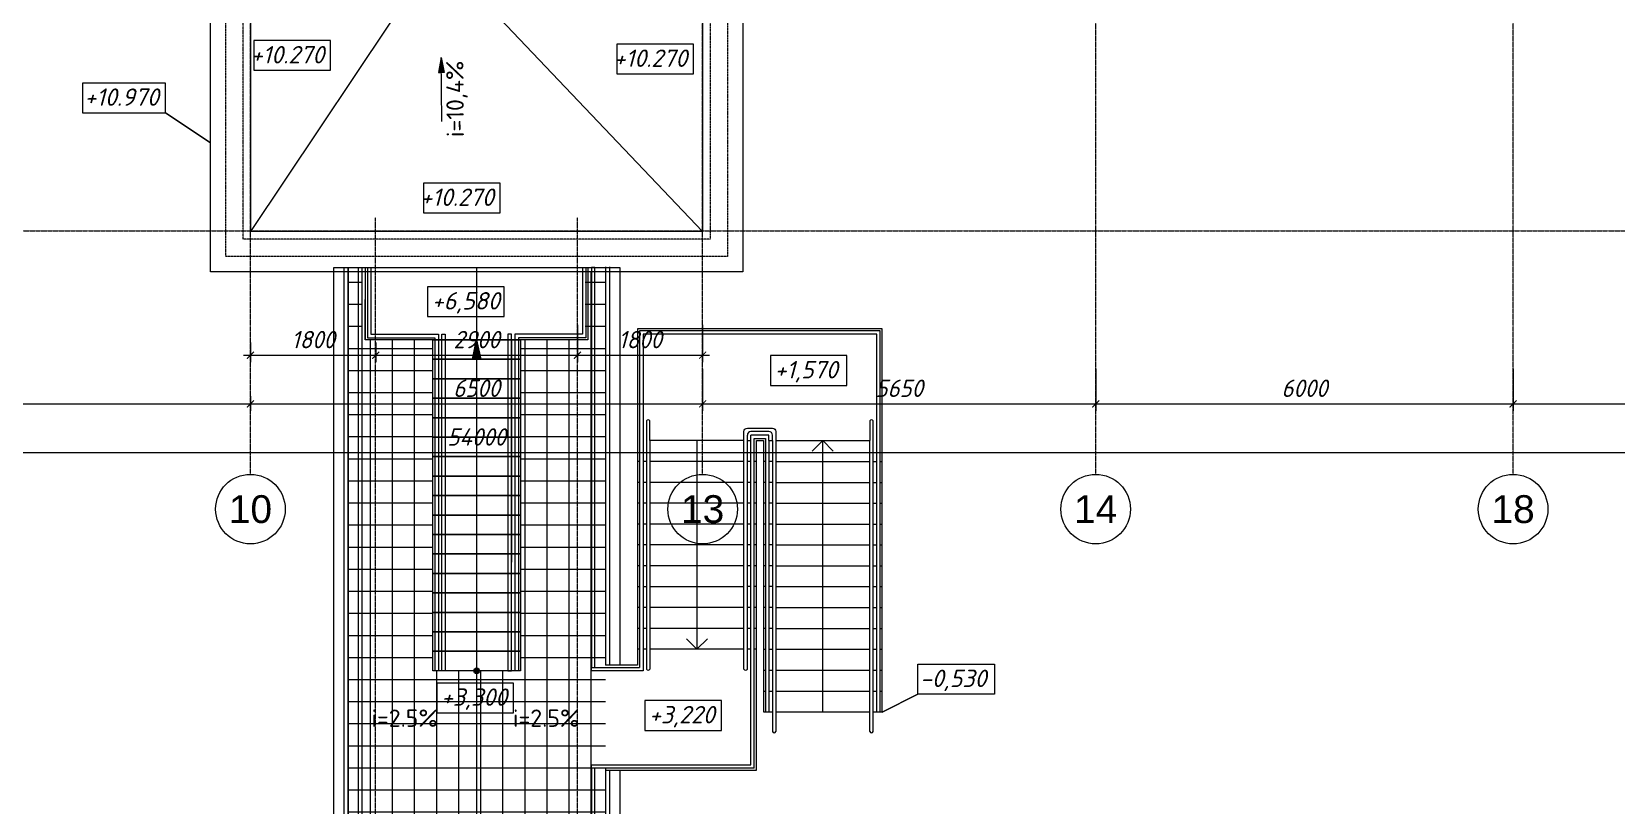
# Model space of a CAD drawing. Header units: millimetres. Extents: x 0 to 168960, y -92093 to 443706.
# Drawn here: x 33156 to 55935, y 417161 to 428288 of the extents above; entities that cross this region are included whole.
import ezdxf
from ezdxf.enums import TextEntityAlignment as Align

# ---------------------------------------------------------------- set-up
doc = ezdxf.new("R2010")
doc.units = ezdxf.units.MM
doc.linetypes.add('HIDDEN', pattern=[0.375, 0.25, -0.125])
doc.linetypes.add('осевая', pattern=[50.8, 31.75, -6.35, 6.35, -6.35])
for name, color, linetype, lineweight in [('АР_Кровля', 7, 'Continuous', 0), ('АР_Крыльцо', 250, 'Continuous', 9), ('АР_Лестницы', 7, 'Continuous', 0), ('АР_Оси', 251, 'Continuous', 0), ('АР_Отметки ПД', 7, 'Continuous', 0), ('АР_Переход', 7, 'Continuous', 0), ('АР_рабочий слой чистовой', 7, 'Continuous', 9), ('АР_Текст', 250, 'Continuous', 5)]:
    doc.layers.add(name, color=color, linetype=linetype, lineweight=lineweight)
doc.styles.add('ISOCPEUR', font='isocpeur.ttf', dxfattribs={"height": 175})
doc.styles.get("Standard").update_dxf_attribs({"font": 'arial.ttf'})
doc.styles.add('Основной', font='isocpeui.ttf')
doc.styles.add('Текст_М100', font='GOST_Common Italic.ttf', dxfattribs={"height": 250})
doc.dimstyles.new('Размеры_М100', dxfattribs={"dimtxt": 250, "dimasz": 100, "dimexe": 100, "dimexo": 100, "dimgap": 100, "dimtad": 1, "dimrnd": 5, "dimtxsty": 'Текст_М100', "dimblk": 'ARCHTICK', "dimcen": 250, "dimdle": 100, "dimadec": 0, "dimazin": 2, "dimtfac": 1, "dimtmove": 1, "dimatfit": 3, "dimfxl": 1, "dimarcsym": 0})

# ---------------------------------------------------------------- blocks, each defined once
blk = doc.blocks.new('_ArchTick')
at = {"color": 8, "linetype": 'ByBlock', "const_width": 0.15}
blk.add_lwpolyline([(-0.5, -0.5), (0.5, 0.5)], dxfattribs=at)
blk = doc.blocks.new('*D732')
at = {"layer": 'Defpoints', "color": 0, "lineweight": 30, "ltscale": 100, "transparency": 16777216}
for p in [(12194, 291297), (66194, 291297), (66194, 290658)]:
    blk.add_point(p, dxfattribs=at)
at = {"layer": 'АР_Оси', "color": 0, "lineweight": -2, "ltscale": 100, "transparency": 16777216}
for p, q in [((12194, 291197), (12194, 290558)), ((66194, 291197), (66194, 290558)), ((12094, 290658), (66294, 290658))]:
    blk.add_line(p, q, dxfattribs=at)
at = {"layer": 'АР_Оси', "color": 0, "lineweight": -2, "ltscale": 100, "transparency": 16777216, "xscale": 100, "yscale": 100, "zscale": 100, "rotation": 180}
blk.add_blockref('_ArchTick', (12194, 290658), dxfattribs=at)
at = {"layer": 'АР_Оси', "color": 0, "lineweight": -2, "ltscale": 100, "transparency": 16777216, "xscale": 100, "yscale": 100, "zscale": 100}
blk.add_blockref('_ArchTick', (66194, 290658), dxfattribs=at)
at = {"layer": 'АР_Оси', "color": 0, "ltscale": 100, "transparency": 16777216, "insert": (39194, 290883), "char_height": 250, "attachment_point": 5, "style": 'Текст_М100'}
blk.add_mtext('54000', dxfattribs=at)
blk = doc.blocks.new('*D733')
at = {"layer": 'Defpoints', "color": 0, "lineweight": 30, "ltscale": 100, "transparency": 16777216}
for p in [(12194, 291570), (35944, 291570), (35944, 291358)]:
    blk.add_point(p, dxfattribs=at)
at = {"layer": 'АР_Оси', "color": 0, "lineweight": -2, "ltscale": 100, "transparency": 16777216}
for p, q in [((12094, 291358), (36044, 291358)), ((12194, 291470), (12194, 291258)), ((35944, 291470), (35944, 291258))]:
    blk.add_line(p, q, dxfattribs=at)
at = {"layer": 'АР_Оси', "color": 0, "lineweight": -2, "ltscale": 100, "transparency": 16777216, "xscale": 100, "yscale": 100, "zscale": 100, "rotation": 180}
blk.add_blockref('_ArchTick', (12194, 291358), dxfattribs=at)
at = {"layer": 'АР_Оси', "color": 0, "lineweight": -2, "ltscale": 100, "transparency": 16777216, "xscale": 100, "yscale": 100, "zscale": 100}
blk.add_blockref('_ArchTick', (35944, 291358), dxfattribs=at)
at = {"layer": 'АР_Оси', "color": 0, "ltscale": 100, "transparency": 16777216, "insert": (24069, 291585), "char_height": 250, "attachment_point": 5, "style": 'Текст_М100'}
blk.add_mtext('23750', dxfattribs=at)
blk = doc.blocks.new('*D734')
at = {"layer": 'Defpoints', "color": 0, "lineweight": 30, "ltscale": 100, "transparency": 16777216}
for p in [(42444, 291965), (35944, 291570), (42444, 291358)]:
    blk.add_point(p, dxfattribs=at)
at = {"layer": 'АР_Оси', "color": 0, "lineweight": -2, "ltscale": 100, "transparency": 16777216}
for p, q in [((42444, 291865), (42444, 291258)), ((35844, 291358), (42544, 291358)), ((35944, 291470), (35944, 291258))]:
    blk.add_line(p, q, dxfattribs=at)
at = {"layer": 'АР_Оси', "color": 0, "lineweight": -2, "ltscale": 100, "transparency": 16777216, "xscale": 100, "yscale": 100, "zscale": 100, "rotation": 180}
blk.add_blockref('_ArchTick', (35944, 291358), dxfattribs=at)
at = {"layer": 'АР_Оси', "color": 0, "lineweight": -2, "ltscale": 100, "transparency": 16777216, "xscale": 100, "yscale": 100, "zscale": 100}
blk.add_blockref('_ArchTick', (42444, 291358), dxfattribs=at)
at = {"layer": 'АР_Оси', "color": 0, "ltscale": 100, "transparency": 16777216, "insert": (39194, 291583), "char_height": 250, "attachment_point": 5, "style": 'Текст_М100'}
blk.add_mtext('6500', dxfattribs=at)
blk = doc.blocks.new('*D735')
at = {"layer": 'Defpoints', "color": 0, "lineweight": 30, "ltscale": 100, "transparency": 16777216}
for p in [(42444, 291965), (48094, 291965), (48094, 291358)]:
    blk.add_point(p, dxfattribs=at)
at = {"layer": 'АР_Оси', "color": 0, "lineweight": -2, "ltscale": 100, "transparency": 16777216}
for p, q in [((42444, 291865), (42444, 291258)), ((48094, 291865), (48094, 291258)), ((42344, 291358), (48194, 291358))]:
    blk.add_line(p, q, dxfattribs=at)
at = {"layer": 'АР_Оси', "color": 0, "lineweight": -2, "ltscale": 100, "transparency": 16777216, "xscale": 100, "yscale": 100, "zscale": 100, "rotation": 180}
blk.add_blockref('_ArchTick', (42444, 291358), dxfattribs=at)
at = {"layer": 'АР_Оси', "color": 0, "lineweight": -2, "ltscale": 100, "transparency": 16777216, "xscale": 100, "yscale": 100, "zscale": 100}
blk.add_blockref('_ArchTick', (48094, 291358), dxfattribs=at)
at = {"layer": 'АР_Оси', "color": 0, "ltscale": 100, "transparency": 16777216, "insert": (45269, 291583), "char_height": 250, "attachment_point": 5, "style": 'Текст_М100'}
blk.add_mtext('5650', dxfattribs=at)
blk = doc.blocks.new('*D736')
at = {"layer": 'Defpoints', "color": 0, "lineweight": 30, "ltscale": 100, "transparency": 16777216}
for p in [(48094, 291965), (54094, 291965), (54094, 291358)]:
    blk.add_point(p, dxfattribs=at)
at = {"layer": 'АР_Оси', "color": 0, "lineweight": -2, "ltscale": 100, "transparency": 16777216}
for p, q in [((48094, 291865), (48094, 291258)), ((54094, 291865), (54094, 291258)), ((47994, 291358), (54194, 291358))]:
    blk.add_line(p, q, dxfattribs=at)
at = {"layer": 'АР_Оси', "color": 0, "lineweight": -2, "ltscale": 100, "transparency": 16777216, "xscale": 100, "yscale": 100, "zscale": 100, "rotation": 180}
blk.add_blockref('_ArchTick', (48094, 291358), dxfattribs=at)
at = {"layer": 'АР_Оси', "color": 0, "lineweight": -2, "ltscale": 100, "transparency": 16777216, "xscale": 100, "yscale": 100, "zscale": 100}
blk.add_blockref('_ArchTick', (54094, 291358), dxfattribs=at)
at = {"layer": 'АР_Оси', "color": 0, "ltscale": 100, "transparency": 16777216, "insert": (51094, 291583), "char_height": 250, "attachment_point": 5, "style": 'Текст_М100'}
blk.add_mtext('6000', dxfattribs=at)
blk = doc.blocks.new('*D737')
at = {"layer": 'Defpoints', "color": 0, "lineweight": 30, "ltscale": 100, "transparency": 16777216}
for p in [(54094, 291965), (60094, 291965), (60094, 291358)]:
    blk.add_point(p, dxfattribs=at)
at = {"layer": 'АР_Оси', "color": 0, "lineweight": -2, "ltscale": 100, "transparency": 16777216}
for p, q in [((54094, 291865), (54094, 291258)), ((60094, 291865), (60094, 291258)), ((53994, 291358), (60194, 291358))]:
    blk.add_line(p, q, dxfattribs=at)
at = {"layer": 'АР_Оси', "color": 0, "lineweight": -2, "ltscale": 100, "transparency": 16777216, "xscale": 100, "yscale": 100, "zscale": 100, "rotation": 180}
blk.add_blockref('_ArchTick', (54094, 291358), dxfattribs=at)
at = {"layer": 'АР_Оси', "color": 0, "lineweight": -2, "ltscale": 100, "transparency": 16777216, "xscale": 100, "yscale": 100, "zscale": 100}
blk.add_blockref('_ArchTick', (60094, 291358), dxfattribs=at)
at = {"layer": 'АР_Оси', "color": 0, "ltscale": 100, "transparency": 16777216, "insert": (57094, 291583), "char_height": 250, "attachment_point": 5, "style": 'Текст_М100'}
blk.add_mtext('6000', dxfattribs=at)
blk = doc.blocks.new('*D739')
at = {"layer": 'Defpoints', "color": 0, "lineweight": 30, "ltscale": 100, "transparency": 16777216}
for p in [(35944, 292341), (37744, 292341), (37744, 292058)]:
    blk.add_point(p, dxfattribs=at)
at = {"layer": 'АР_Оси', "color": 0, "lineweight": -2, "ltscale": 100, "transparency": 16777216}
for p, q in [((35844, 292058), (37844, 292058)), ((35944, 292241), (35944, 291958)), ((37744, 292241), (37744, 291958))]:
    blk.add_line(p, q, dxfattribs=at)
at = {"layer": 'АР_Оси', "color": 0, "lineweight": -2, "ltscale": 100, "transparency": 16777216, "xscale": 100, "yscale": 100, "zscale": 100, "rotation": 180}
blk.add_blockref('_ArchTick', (35944, 292058), dxfattribs=at)
at = {"layer": 'АР_Оси', "color": 0, "lineweight": -2, "ltscale": 100, "transparency": 16777216, "xscale": 100, "yscale": 100, "zscale": 100}
blk.add_blockref('_ArchTick', (37744, 292058), dxfattribs=at)
at = {"layer": 'АР_Оси', "color": 0, "ltscale": 100, "transparency": 16777216, "insert": (36844, 292283), "char_height": 250, "attachment_point": 5, "style": 'Текст_М100'}
blk.add_mtext('1800', dxfattribs=at)
blk = doc.blocks.new('*D740')
at = {"layer": 'Defpoints', "color": 0, "lineweight": 30, "ltscale": 100, "transparency": 16777216}
for p in [(40644, 292594), (37744, 292341), (40644, 292058)]:
    blk.add_point(p, dxfattribs=at)
at = {"layer": 'АР_Оси', "color": 0, "lineweight": -2, "ltscale": 100, "transparency": 16777216}
for p, q in [((40644, 292494), (40644, 291958)), ((37644, 292058), (40744, 292058)), ((37744, 292241), (37744, 291958))]:
    blk.add_line(p, q, dxfattribs=at)
at = {"layer": 'АР_Оси', "color": 0, "lineweight": -2, "ltscale": 100, "transparency": 16777216, "xscale": 100, "yscale": 100, "zscale": 100, "rotation": 180}
blk.add_blockref('_ArchTick', (37744, 292058), dxfattribs=at)
at = {"layer": 'АР_Оси', "color": 0, "lineweight": -2, "ltscale": 100, "transparency": 16777216, "xscale": 100, "yscale": 100, "zscale": 100}
blk.add_blockref('_ArchTick', (40644, 292058), dxfattribs=at)
at = {"layer": 'АР_Оси', "color": 0, "ltscale": 100, "transparency": 16777216, "insert": (39194, 292283), "char_height": 250, "attachment_point": 5, "style": 'Текст_М100'}
blk.add_mtext('2900', dxfattribs=at)
blk = doc.blocks.new('*D741')
at = {"layer": 'Defpoints', "color": 0, "lineweight": 30, "ltscale": 100, "transparency": 16777216}
for p in [(40644, 292594), (42444, 292594), (42444, 292058)]:
    blk.add_point(p, dxfattribs=at)
at = {"layer": 'АР_Оси', "color": 0, "lineweight": -2, "ltscale": 100, "transparency": 16777216}
for p, q in [((40644, 292494), (40644, 291958)), ((42444, 292494), (42444, 291958)), ((40544, 292058), (42544, 292058))]:
    blk.add_line(p, q, dxfattribs=at)
at = {"layer": 'АР_Оси', "color": 0, "lineweight": -2, "ltscale": 100, "transparency": 16777216, "xscale": 100, "yscale": 100, "zscale": 100, "rotation": 180}
blk.add_blockref('_ArchTick', (40644, 292058), dxfattribs=at)
at = {"layer": 'АР_Оси', "color": 0, "lineweight": -2, "ltscale": 100, "transparency": 16777216, "xscale": 100, "yscale": 100, "zscale": 100}
blk.add_blockref('_ArchTick', (42444, 292058), dxfattribs=at)
at = {"layer": 'АР_Оси', "color": 0, "ltscale": 100, "transparency": 16777216, "insert": (41544, 292283), "char_height": 250, "attachment_point": 5, "style": 'Текст_М100'}
blk.add_mtext('1800', dxfattribs=at)
blk = doc.blocks.new('переход')
at = {"layer": 'АР_Переход', "lineweight": 0, "true_color": 0x939598}
h = blk.add_hatch(dxfattribs=at)
h.set_pattern_fill('ANSI37', color=252, scale=100, angle=45)
h.set_pattern_definition([(90, (-11836474.45, 1759138.08), (-317.5, 0), []), (180, (-11836474.45, 1759138.08), (0, -317.5), [])])
h.paths.add_polyline_path([(41047, 293184), (40755, 293184), (40755, 292204), (39825, 292204), (39825, 287444), (38565, 287444), (38565, 292204), (37555, 292204), (37555, 293184), (37346, 293244), (37346, 277558), (41046, 277558)])
at = {"layer": 'АР_Крыльцо'}
for points in [[(37545, 277558), (37495, 277558), (37495, 293244), (37545, 293244), (37545, 277558)], [(40846, 287493), (40896, 287493), (40896, 293244), (40846, 293244), (40846, 287493)], [(40846, 277558), (40896, 277558), (40896, 286044), (40846, 286044), (40846, 277558)]]:
    blk.add_lwpolyline(points, dxfattribs=at)
at = {"layer": 'АР_Переход'}
for p, q in [((37286, 293244), (37286, 277558)), ((37346, 293244), (37346, 277558)), ((41047, 293254), (41047, 287526)), ((41106, 293254), (41106, 287523)), ((41047, 286044), (41047, 277558)), ((41106, 286014), (41106, 277558))]:
    blk.add_line(p, q, dxfattribs=at)
blk.add_lwpolyline([(37365, 293399), (37365, 293399)], close=True, dxfattribs=at)
at = {"layer": 'АР_Переход', "color": 18, "true_color": 0x000000}
for points in [[(41255, 277558), (37140, 277558), (37140, 293244), (41255, 293244), (41255, 287523)], [(41255, 286014), (41255, 277558)]]:
    blk.add_lwpolyline(points, dxfattribs=at)
at = {"layer": 'АР_Переход', "lineweight": 13}
blk.add_lwpolyline([(39198, 277558), (39198, 293244)], dxfattribs=at)
blk = doc.blocks.new('л-2п')
at = {"layer": 'АР_Лестницы', "true_color": 0x000000, "transparency": 33554687}
h = blk.add_hatch(color=18, dxfattribs=at)
h.dxf.hatch_style = 1
h.paths.add_polyline_path([(39155, 292680), (39155, 292497), (39195, 292497)])
h.paths.add_polyline_path([(39195, 292497), (39155, 292497), (39155, 292401), (39216, 292401)])
h.paths.add_polyline_path([(39155, 292497), (39115, 292497), (39094, 292401), (39155, 292401)])
h.paths.add_polyline_path([(39155, 292680), (39115, 292497), (39155, 292497)])
h = blk.add_hatch(color=18, dxfattribs=at)
h.dxf.hatch_style = 1
h.paths.add_polyline_path([(39195, 287920), (39115, 287920, 1)])
h.paths.add_polyline_path([(39155, 287960), (39155, 287920), (39195, 287920, 0.414214)])
h.paths.add_polyline_path([(39155, 287960, 0.414214), (39115, 287920), (39155, 287920)])
at = {"layer": 'АР_Крыльцо'}
for points in [[(38655, 287920), (38655, 287920), (38655, 292760), (38705, 292760), (38705, 287920), (38655, 287920)], [(39655, 287920), (39655, 292760), (39605, 292760), (39605, 287920), (39655, 287920)]]:
    blk.add_lwpolyline(points, dxfattribs=at)
at = {"layer": 'АР_Лестницы'}
for points in [[(40755, 293720), (40755, 292680), (37555, 292680), (37555, 293260)], [(37555, 293720), (37555, 292680)], [(37585, 293720), (37585, 292710), (38555, 292710), (38555, 287920)], [(37635, 293720), (37635, 292760), (38605, 292760), (38605, 287920)], [(40675, 293720), (40675, 292760), (39705, 292760), (39705, 287920)], [(40725, 293720), (40725, 292710), (39755, 292710), (39755, 287920)], [(38655, 292680), (39655, 292680)], [(39094, 292401), (39155, 292680), (39216, 292401), (39094, 292401)], [(39155, 292680), (39155, 287920)], [(39655, 292680), (39655, 289480)]]:
    blk.add_lwpolyline(points, dxfattribs=at)
for points in [[(38525, 292680), (39785, 292680), (39785, 292400), (38525, 292400)], [(38525, 292400), (39785, 292400), (39785, 292120), (38525, 292120)], [(38525, 292120), (39785, 292120), (39785, 291840), (38525, 291840)], [(38525, 291840), (39785, 291840), (39785, 291560), (38525, 291560)], [(38525, 291560), (39785, 291560), (39785, 291280), (38525, 291280)], [(38525, 291280), (39785, 291280), (39785, 291000), (38525, 291000)], [(38525, 291000), (39785, 291000), (39785, 290720), (38525, 290720)], [(38525, 290720), (39785, 290720), (39785, 290440), (38525, 290440)], [(38525, 290440), (39785, 290440), (39785, 290160), (38525, 290160)], [(38525, 290160), (39785, 290160), (39785, 289880), (38525, 289880)], [(38525, 289880), (39785, 289880), (39785, 289600), (38525, 289600)], [(38525, 289600), (39785, 289600), (39785, 289320), (38525, 289320)], [(38525, 289320), (39785, 289320), (39785, 289040), (38525, 289040)], [(38525, 289040), (39785, 289040), (39785, 288760), (38525, 288760)], [(38525, 288760), (39785, 288760), (39785, 288480), (38525, 288480)], [(38525, 288480), (39785, 288480), (39785, 288200), (38525, 288200)], [(38525, 288200), (39785, 288200), (39785, 287920), (38525, 287920)]]:
    blk.add_lwpolyline(points, close=True, dxfattribs=at)
blk.add_circle((39155, 287920), 40, dxfattribs=at)
blk = doc.blocks.new('л-2н')
at = {"layer": 'АР_Лестницы'}
for p, q in [((5253, 6399), (1733, 6399)), ((1733, 6399), (1733, 1558)), ((5253, 887), (5253, 6399)), ((5223, 6369), (1763, 6369)), ((1763, 6369), (1763, 1528)), ((5173, 6319), (1813, 6319)), ((1813, 6319), (1813, 1478)), ((5173, 887), (5173, 6319)), ((5223, 887), (5223, 6369)), ((1863, 5073), (1863, 4790)), ((1913, 4790), (1913, 5073)), ((5073, 5073), (5073, 4790)), ((5123, 4790), (5123, 5073)), ((3313, 4790), (3313, 4870)), ((3623, 4920), (3363, 4920)), ((3363, 129), (3363, 4870)), ((3573, 4870), (3363, 4870)), ((3413, 79), (3413, 4820)), ((3443, 49), (3443, 4790)), ((3443, 4790), (3543, 4790)), ((3543, 4790), (3543, 887)), ((3673, 4790), (3673, 4870)), ((3573, 4490), (3543, 4490)), ((3673, 4490), (3623, 4490)), ((3573, 4189), (3543, 4189)), ((3673, 4189), (3623, 4189)), ((3573, 3891), (3543, 3891)), ((3673, 3891), (3623, 3891)), ((3573, 3590), (3543, 3590)), ((3673, 3590), (3623, 3590)), ((3573, 3289), (3543, 3289)), ((3673, 3289), (3623, 3289)), ((3573, 2989), (3543, 2989)), ((3673, 2989), (3623, 2989)), ((3573, 2690), (3543, 2690)), ((3673, 2690), (3623, 2690)), ((3573, 2390), (3543, 2390)), ((3673, 2390), (3623, 2390)), ((3573, 2089), (3543, 2089)), ((3673, 2089), (3623, 2089)), ((1733, 1558), (1273, 1558)), ((1273, 49), (3443, 49))]:
    blk.add_line(p, q, dxfattribs=at)
for points in [[(1863, 4790), (1863, 1504)], [(3263, 2385), (3263, 4790), (1913, 4790)], [(1913, 4790), (1913, 1504)], [(2588, 4790), (2588, 1788), (2437, 1939)], [(3263, 1504), (3263, 4899)], [(3313, 1504), (3313, 4790), (3363, 4790)], [(3413, 4820), (3573, 4820), (3573, 887)], [(3623, 4790), (3623, 4870), (3573, 4870)], [(3623, 4790), (3623, 887)], [(3623, 4790), (3673, 4790), (3673, 605)], [(3723, 4790), (5073, 4790)], [(4398, 4790), (4247, 4640)], [(4398, 887), (4398, 4790), (4548, 4640)], [(5073, 605), (5073, 4790)], [(5123, 605), (5123, 4790)], [(1763, 4490), (1733, 4490)], [(1863, 4490), (1813, 4490)], [(3263, 4490), (1913, 4490)], [(3363, 4490), (3313, 4490)], [(3443, 4490), (3413, 4490)], [(3723, 4490), (5073, 4490)], [(5123, 4490), (5173, 4490)], [(5223, 4490), (5253, 4490)], [(1763, 4189), (1733, 4189)], [(1863, 4189), (1813, 4189)], [(3263, 4189), (1913, 4189)], [(3363, 4189), (3313, 4189)], [(3443, 4189), (3413, 4189)], [(3723, 4189), (5073, 4189)], [(5123, 4189), (5173, 4189)], [(5223, 4189), (5253, 4189)], [(1763, 3888), (1733, 3888)], [(1863, 3888), (1813, 3888)], [(3263, 3888), (1913, 3888)], [(3363, 3891), (3313, 3891)], [(3443, 3891), (3413, 3891)], [(3723, 3891), (5073, 3891)], [(5123, 3891), (5173, 3891)], [(5223, 3891), (5253, 3891)], [(1763, 3590), (1733, 3590)], [(1863, 3590), (1813, 3590)], [(3263, 3590), (1913, 3590)], [(3363, 3590), (3313, 3590)], [(3443, 3590), (3413, 3590)], [(3543, 3590), (3544, 3590)], [(3543, 3590), (3544, 3590)], [(3723, 3590), (5073, 3590)], [(5123, 3590), (5173, 3590)], [(5223, 3590), (5253, 3590)], [(1763, 3289), (1733, 3289)], [(1863, 3289), (1813, 3289)], [(3263, 3289), (1913, 3289)], [(3363, 3289), (3313, 3289)], [(3443, 3289), (3413, 3289)], [(3723, 3289), (5073, 3289)], [(5123, 3289), (5173, 3289)], [(5223, 3289), (5253, 3289)], [(1763, 2989), (1733, 2989)], [(1863, 2989), (1813, 2989)], [(3263, 2989), (1913, 2989)], [(3363, 2991), (3313, 2991)], [(3443, 2991), (3413, 2991)], [(3723, 2989), (5073, 2989)], [(5123, 2989), (5173, 2989)], [(5223, 2989), (5253, 2989)], [(1763, 2688), (1733, 2688)], [(1863, 2688), (1813, 2688)], [(3263, 2688), (1913, 2688)], [(3363, 2690), (3313, 2690)], [(3443, 2690), (3413, 2690)], [(3723, 2690), (5073, 2690)], [(5123, 2690), (5173, 2690)], [(5223, 2690), (5253, 2690)], [(1763, 2390), (1733, 2390)], [(1863, 2390), (1813, 2390)], [(3263, 2390), (1913, 2390)], [(3363, 2390), (3313, 2390)], [(3443, 2390), (3413, 2390)], [(3723, 2390), (5073, 2390)], [(5123, 2390), (5173, 2390)], [(5223, 2390), (5253, 2390)], [(1763, 2089), (1733, 2089)], [(1863, 2089), (1813, 2089)], [(3263, 2089), (1913, 2089)], [(3314, 2089), (3313, 2089)], [(3363, 2089), (3313, 2089)], [(3443, 2089), (3413, 2089)], [(3723, 2089), (5073, 2089)], [(5123, 2089), (5173, 2089)], [(5223, 2089), (5253, 2089)], [(2588, 1788), (2738, 1939)], [(1763, 1788), (1733, 1788)], [(1863, 1788), (1813, 1788)], [(3263, 1788), (1913, 1788)], [(3363, 1788), (3313, 1788)], [(3443, 1788), (3413, 1788)], [(3543, 1788), (3573, 1788)], [(3623, 1788), (3673, 1788)], [(3723, 1788), (5073, 1788)], [(5123, 1788), (5173, 1788)], [(5223, 1788), (5253, 1788)], [(1813, 1478), (1072, 1478), (1072, 1528), (1763, 1528)], [(3543, 1488), (3573, 1488)], [(3623, 1488), (3673, 1488)], [(3723, 1488), (5073, 1488)], [(5123, 1488), (5173, 1488)], [(5223, 1488), (5253, 1488)], [(3543, 1187), (3573, 1187)], [(3623, 1187), (3673, 1187)], [(3723, 1187), (5073, 1187)], [(5123, 1187), (5173, 1187)], [(5223, 1187), (5253, 1187)], [(3543, 887), (3573, 887)], [(3543, 887), (3673, 887)], [(3623, 887), (3673, 887)], [(3723, 887), (5073, 887)], [(5123, 887), (5173, 887)], [(5123, 887), (5253, 887)], [(5223, 887), (5253, 887)], [(3413, 79), (1072, 79), (1072, 129), (3363, 129)]]:
    blk.add_lwpolyline(points, dxfattribs=at)
blk.add_lwpolyline([(3263, 4790), (3263, 4920, -0.414214), (3313, 4970), (3673, 4970, -0.414214), (3723, 4920), (3723, 605)], format="xyb", dxfattribs=at)
for centre, radius, start, end in [((1888, 5062), 27.2, 23.2677, 156.7323), ((5098, 5062), 27.2, 23.2677, 156.7323), ((3363, 4870), 50, 90, 180), ((3623, 4870), 50, 0, 90), ((1888, 1515), 27.2, 203.2677, 336.7323), ((3288, 1515), 27.2, 203.2677, 336.7323), ((3698, 616), 27.2, 203.2677, 336.7323), ((5098, 616), 27.2, 203.2677, 336.7323)]:
    blk.add_arc(centre, radius, start, end, dxfattribs=at)
blk = doc.blocks.new('оси')
at = {"layer": 'АР_Оси', "linetype": 'осевая', "ltscale": 0.3}
for p, q in [((35943.707, 290345.155), (35943.707, 310845.155)), ((42443.707, 290345.155), (42443.707, 310845.155)), ((48093.707, 290345.155), (48093.707, 310845.155)), ((54093.707, 290345.155), (54093.707, 310845.155)), ((1843.707, 293845.155), (70093.707, 293845.155)), ((37743.707, 248823.962), (37743.707, 294039.53)), ((40643.707, 248823.962), (40643.707, 294039.53))]:
    blk.add_line(p, q, dxfattribs=at)
at = {"layer": 'АР_Оси', "ltscale": 100}
for centre in [(35943.707, 289845.155), (42443.707, 289845.155), (48093.707, 289845.155), (54093.707, 289845.155)]:
    blk.add_circle(centre, 500, dxfattribs=at)
for s, p in [('10', (35943.707, 289845.155)), ('13', (42443.707, 289845.155)), ('14', (48093.707, 289845.155)), ('18', (54093.707, 289845.155))]:
    blk.add_text(s, height=400, dxfattribs=at).set_placement(p, align=Align.MIDDLE_CENTER)
for base, p1, p2, picture, middle in [((40643.707, 292058.163), (37743.707, 292340.781), (40643.707, 292593.65), '*D740', (39193.707, 292283.163)), ((42443.707, 292058.163), (40643.707, 292593.65), (42443.707, 292593.65), '*D741', (41543.707, 292283.163)), ((37743.707, 292058.163), (35943.707, 292340.781), (37743.707, 292340.781), '*D739', (36843.707, 292283.163)), ((42443.707, 291358.163), (35943.707, 291569.655), (42443.707, 291964.662), '*D734', (39193.707, 291583.163)), ((48093.707, 291358.163), (42443.707, 291964.662), (48093.707, 291964.662), '*D735', (45268.707, 291583.163)), ((54093.707, 291358.163), (48093.707, 291964.662), (54093.707, 291964.662), '*D736', (51093.707, 291583.163)), ((60093.707, 291358.163), (54093.707, 291964.662), (60093.707, 291964.662), '*D737', (57093.707, 291583.163)), ((35943.707, 291358.163), (12193.707, 291569.655), (35943.707, 291569.655), '*D733', (24068.707, 291584.773)), ((66193.707, 290658.163), (12193.707, 291296.977), (66193.707, 291296.977), '*D732', (39193.707, 290883.163))]:
    dim = blk.add_linear_dim(base=base, p1=p1, p2=p2, dimstyle='Размеры_М100', dxfattribs=at)
    dim.commit()
    dim.dimension.update_dxf_attribs({"geometry": picture, "text_midpoint": middle})

msp = doc.modelspace()

# ---------------------------------------------------------------- hatches: boundary and pattern name
at = {"layer": 'АР_рабочий слой чистовой', "true_color": 0x000000}
h = msp.add_hatch(color=18, dxfattribs=at)
h.dxf.hatch_style = 1
h.paths.add_polyline_path([(39044.078, 427916.158), (39085.123, 427698.934), (39045.526, 427698.67)])
h.paths.add_polyline_path([(39045.526, 427698.67), (39005.928, 427698.407), (39044.078, 427916.158)])

# ---------------------------------------------------------------- linework, layer by layer
at = {"layer": 'АР_Кровля'}
for points in [[(11976.648, 441535.698), (67124.97, 441535.698), (67124.97, 428540.735), (43378.449, 428540.735), (43378.449, 424835.53), (35728.449, 424835.53), (35728.449, 428540.735), (11976.648, 428540.735)], [(12556.648, 440955.698), (66544.97, 440955.698), (66544.97, 429120.735), (42798.449, 429120.735), (42798.449, 425415.53), (36308.449, 425415.53), (36308.449, 429120.735), (12556.648, 429120.735)]]:
    msp.add_lwpolyline(points, close=True, dxfattribs=at)
at = {"layer": 'АР_Кровля', "linetype": 'HIDDEN', "lineweight": 0}
for points in [[(12196.648, 441315.698), (66904.97, 441315.698), (66904.97, 428760.735), (43158.449, 428760.735), (43158.449, 425055.53), (35948.449, 425055.53), (35948.449, 428760.735), (12196.648, 428760.735)], [(12446.648, 441065.698), (66654.97, 441065.698), (66654.97, 429010.735), (42908.449, 429010.735), (42908.449, 425305.53), (36198.449, 425305.53), (36198.449, 429010.735), (12446.648, 429010.735)]]:
    msp.add_lwpolyline(points, close=True, dxfattribs=at)
at = {"layer": 'АР_Кровля'}
for points in [[(39230.38, 429174.109), (42798.449, 425415.53)], [(36308.449, 425415.53), (38794.962, 429136.93)]]:
    msp.add_lwpolyline(points, dxfattribs=at)
at = {"layer": 'АР_Отметки ПД', "ltscale": 0.1}
for points in [[(36350.773, 427732.242), (37452.559, 427732.242), (37452.559, 428160.011), (36350.773, 428160.011)], [(41569.169, 427682.203), (42670.955, 427682.203), (42670.955, 428109.972), (41569.169, 428109.972)], [(33884.486, 427121.132), (35081.601, 427121.132), (35081.601, 427548.901), (33884.486, 427548.901)], [(38788.436, 425682.719), (39890.222, 425682.719), (39890.222, 426110.488), (38788.436, 426110.488)]]:
    msp.add_lwpolyline(points, close=True, dxfattribs=at)
at = {"layer": 'АР_Отметки ПД', "linetype": 'Continuous', "lineweight": 25, "ltscale": 0.4}
msp.add_lwpolyline([(35728.449, 426688.132), (35081.601, 427121.132)], dxfattribs=at)
at = {"layer": 'АР_Отметки ПД'}
for points in [[(38847.306, 424191.394), (39948.221, 424191.394), (39948.221, 424619.163), (38847.306, 424619.163)], [(43774.147, 423200.68), (44875.062, 423200.68), (44875.062, 423628.449), (43774.147, 423628.449)], [(45383.452, 418503.137), (45896.272, 418761.547), (45896.272, 419189.316), (46997.187, 419189.316), (46997.187, 418761.547), (45896.272, 418761.547)], [(38980.444, 418491.611), (40081.359, 418491.611), (40081.359, 418919.379), (38980.444, 418919.379)], [(41970.542, 418238.936), (43071.457, 418238.936), (43071.457, 418666.704), (41970.542, 418666.704)]]:
    msp.add_lwpolyline(points, close=True, dxfattribs=at)
at = {"layer": 'АР_рабочий слой чистовой', "color": 18, "true_color": 0x000000}
for points in [[(39044.078, 427916.158), (39005.928, 427698.407), (39045.526, 427698.67)], [(39044.078, 427916.158), (39085.123, 427698.934), (39045.526, 427698.67)]]:
    msp.add_lwpolyline(points, dxfattribs=at)
at = {"layer": 'АР_рабочий слой чистовой'}
msp.add_lwpolyline([(39050.206, 426995.442), (39044.078, 427916.158)], dxfattribs=at)
at = {"layer": 'АР_Текст'}
for points in [[(37971.033, 418044.115, 0, 100, 0), (38269.961, 418044.115, 0, 0, 0), (38887.123, 418044.115, 0, 0, 0)], [(41017.256, 418044.115, 0, 100, 0), (40718.328, 418044.115, 0, 0, 0), (40101.166, 418044.115, 0, 0, 0)], [(41017.256, 418044.115, 0, 100, 0), (40718.328, 418044.115, 0, 0, 0), (40101.166, 418044.115, 0, 0, 0)]]:
    msp.add_lwpolyline(points, format="xyseb", dxfattribs=at)

# ---------------------------------------------------------------- block references
at = {"layer": 'АР_Лестницы'}
for name, p in [('л-2п', (397.171, 131176)), ('л-2н', (40130.743, 417616.624))]:
    msp.add_blockref(name, p, dxfattribs=at)
at = {"layer": 'АР_Оси'}
msp.add_blockref('оси', (357.171, 131576), dxfattribs=at)
at = {"layer": 'АР_Переход'}
msp.add_blockref('переход', (357.171, 131651.713), dxfattribs=at)

# ---------------------------------------------------------------- texts
at = {"layer": 'АР_Отметки ПД', "style": 'Основной'}
for s, p in [('+10.270', (36303.905, 427831.422)), ('+10.270', (41522.301, 427781.383)), ('+10.970', (33913.375, 427221.597)), ('+10.270', (38741.569, 425781.899)), ('+6,580', (38907.204, 424291.859)), ('+1,570', (43834.045, 423301.145)), ('-0,530', (45925.161, 418862.012)), ('+3,300', (39040.342, 418592.076)), ('+3,220', (42030.44, 418339.401))]:
    msp.add_text(s, height=250, dxfattribs=at).set_placement(p)
at = {"layer": 'АР_рабочий слой чистовой', "style": 'ISOCPEUR'}
for p in [(38039.643, 418289.598), (40073.921, 418289.598, 0)]:
    msp.add_text('i=2.5%%%', height=250, dxfattribs=at).set_placement(p)
at = {"layer": 'АР_рабочий слой чистовой', "insert": (39421.489, 427871.677, 0), "char_height": 250, "width": 1850, "attachment_point": 9, "rotation": 90.3813542, "style": 'ISOCPEUR'}
msp.add_mtext('i=10,4%', dxfattribs=at)

doc.saveas('drawing.dxf')
